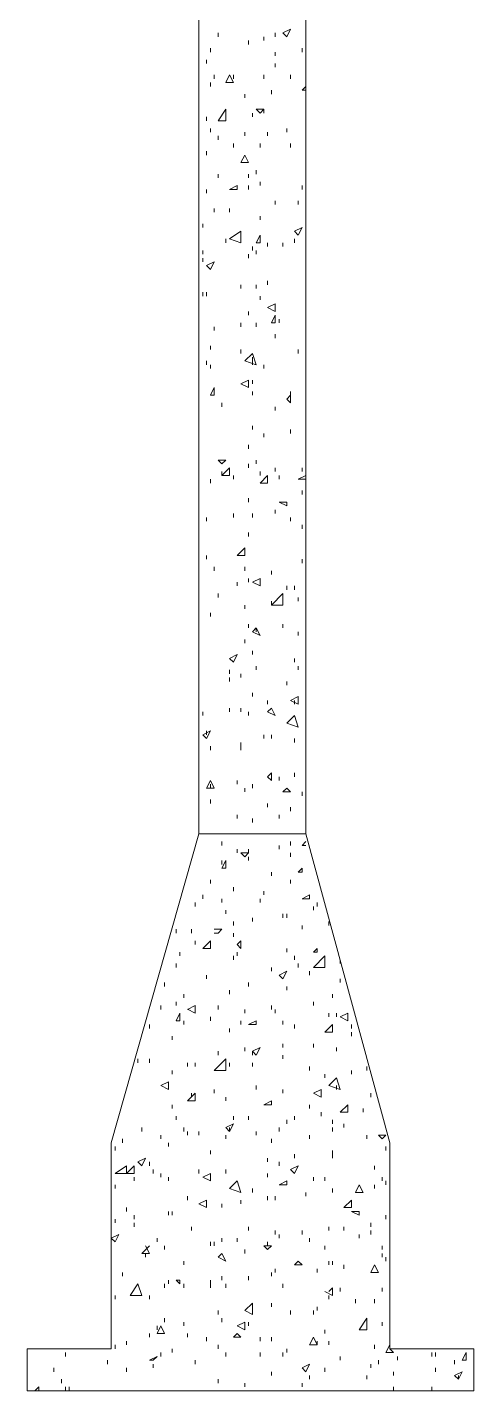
# Model space of a CAD drawing. Header units: millimetres. Extents: x 218.7 to 294.1, y -22.2 to 31.6.
# Drawn here: x 242.43 to 243.407, y 10.804 to 13.789 of the extents above; entities that cross this region are included whole.
import ezdxf

# ---------------------------------------------------------------- set-up
doc = ezdxf.new("R2010")
doc.units = ezdxf.units.MM
doc.layers.add('PDF_Geometry', color=7, linetype='Continuous')

msp = doc.modelspace()

# ---------------------------------------------------------------- linework, layer by layer
at = {"layer": 'PDF_Geometry', "lineweight": 9}
for points in [[(242.8056, 25.0067), (242.8056, 12.0229)], [(243.0394, 25.0067), (243.0394, 12.0229)], [(242.8474, 13.768), (242.8474, 13.7764)], [(242.9476, 13.7597), (242.9476, 13.768)], [(242.9726, 13.768), (242.9726, 13.7764)], [(242.9893, 13.7764), (243.006, 13.7847)], [(242.9893, 13.7764), (242.9977, 13.768)], [(242.9977, 13.768), (243.006, 13.7847)], [(242.8307, 13.7346), (242.8307, 13.743)], [(242.9142, 13.7513), (242.9142, 13.7597)], [(242.9726, 13.7263), (242.9726, 13.7346)], [(243.0311, 13.7346), (243.0311, 13.743)], [(242.8056, 13.7012), (242.8056, 13.7096)], [(242.8056, 13.7012), (242.8056, 13.7096)], [(242.8223, 13.7096), (242.8223, 13.7179)], [(242.9726, 13.7012), (242.9726, 13.7096)], [(242.839, 13.6762), (242.839, 13.6845)], [(242.8641, 13.6678), (242.8724, 13.6845)], [(242.8808, 13.6678), (242.8724, 13.6845)], [(242.8808, 13.6762), (242.8808, 13.6845)], [(242.9476, 13.6762), (242.9476, 13.6845)], [(243.006, 13.6762), (243.006, 13.6845)], [(242.8307, 13.6595), (242.8307, 13.6678)], [(242.8641, 13.6678), (242.8808, 13.6678)], [(242.9058, 13.6344), (242.9058, 13.6428)], [(242.9643, 13.6428), (242.9643, 13.6511)], [(243.0311, 13.6511), (243.0394, 13.6595)], [(243.0311, 13.6511), (243.0394, 13.6511)], [(242.8223, 13.5843), (242.8223, 13.5927)], [(242.8474, 13.5843), (242.8641, 13.6094), (242.8641, 13.5843)], [(242.8474, 13.5843), (242.8641, 13.5843)], [(242.9225, 13.5927), (242.9225, 13.601)], [(242.9309, 13.6094), (242.9476, 13.6094)], [(242.9309, 13.6094), (242.9392, 13.601)], [(242.9392, 13.601), (242.9476, 13.6094)], [(242.9476, 13.601), (242.9476, 13.6094)], [(242.8307, 13.5593), (242.8307, 13.5676)], [(242.9058, 13.5509), (242.9058, 13.5593)], [(242.9559, 13.5509), (242.9559, 13.5593)], [(242.9977, 13.5593), (242.9977, 13.5676)], [(242.8474, 13.5426), (242.8474, 13.5509)], [(242.8808, 13.5259), (242.8808, 13.5342)], [(242.9392, 13.5259), (242.9392, 13.5342)], [(243.006, 13.5259), (243.006, 13.5342)], [(242.8223, 13.5092), (242.8223, 13.5175)], [(242.8975, 13.4925), (242.9058, 13.5092)], [(242.8975, 13.4925), (242.9142, 13.4925)], [(242.9142, 13.4925), (242.9058, 13.5092)], [(242.8474, 13.4591), (242.8474, 13.4674)], [(242.9142, 13.4591), (242.9142, 13.4674)], [(242.9309, 13.4674), (242.9309, 13.4758)], [(242.8223, 13.4257), (242.8223, 13.434)], [(242.8724, 13.434), (242.8891, 13.4424)], [(242.8724, 13.434), (242.8891, 13.434)], [(242.8891, 13.434), (242.8891, 13.4424)], [(242.9142, 13.434), (242.9142, 13.4424)], [(242.9392, 13.4424), (242.9392, 13.4507)], [(243.0311, 13.434), (243.0311, 13.4424)], [(242.9726, 13.4006), (242.9726, 13.409)], [(243.0227, 13.4006), (243.0227, 13.409)], [(242.839, 13.3839), (242.839, 13.3923)], [(242.8724, 13.3839), (242.8724, 13.3923)], [(242.9392, 13.3672), (242.9392, 13.3756)], [(242.814, 13.3505), (242.814, 13.3589)], [(243.0144, 13.3422), (243.0311, 13.3505)], [(243.0227, 13.3338), (243.0311, 13.3505)], [(242.8641, 13.3171), (242.8641, 13.3255)], [(242.8724, 13.3255), (242.8975, 13.3422), (242.8975, 13.3171)], [(242.8724, 13.3255), (242.8975, 13.3171)], [(242.9309, 13.3171), (242.9392, 13.3338)], [(242.9309, 13.3171), (242.9392, 13.3171)], [(242.9392, 13.3171), (242.9392, 13.3338)], [(242.9559, 13.3088), (242.9559, 13.3171)], [(242.9893, 13.3088), (242.9893, 13.3171)], [(243.0144, 13.3422), (243.0227, 13.3338)], [(243.0144, 13.3171), (243.0144, 13.3255)], [(242.814, 13.2921), (242.814, 13.3004)], [(242.814, 13.2754), (242.814, 13.2837)], [(242.9142, 13.2837), (242.9142, 13.2921)], [(242.9225, 13.3004), (242.9225, 13.3088)], [(242.9309, 13.2921), (242.9309, 13.3004)], [(242.8223, 13.267), (242.839, 13.2754)], [(242.8223, 13.267), (242.8307, 13.2587)], [(242.8307, 13.2587), (242.839, 13.2754)], [(242.8975, 13.2169), (242.8975, 13.2253)], [(242.9309, 13.2169), (242.9309, 13.2253)], [(242.9559, 13.2253), (242.9559, 13.2336)], [(242.814, 13.2002), (242.814, 13.2086)], [(242.8223, 13.2002), (242.8223, 13.2086)], [(242.9392, 13.1919), (242.9392, 13.2002)], [(242.8056, 13.1585), (242.8056, 13.1668)], [(242.8056, 13.1585), (242.8056, 13.1668)], [(242.9142, 13.1585), (242.9142, 13.1668)], [(242.9559, 13.1752), (242.9726, 13.1835)], [(242.9559, 13.1752), (242.9726, 13.1668)], [(242.9726, 13.1668), (242.9726, 13.1835)], [(242.8975, 13.1334), (242.8975, 13.1418)], [(242.9309, 13.1334), (242.9309, 13.1418)], [(242.9643, 13.1418), (242.9726, 13.1585)], [(242.9643, 13.1418), (242.9726, 13.1418)], [(242.9726, 13.1418), (242.9726, 13.1585)], [(242.981, 13.1418), (242.981, 13.1501)], [(242.8056, 13.1167), (242.8056, 13.1251)], [(242.839, 13.1251), (242.839, 13.1334)], [(242.9726, 13.1084), (242.9726, 13.1167)], [(242.8307, 13.0834), (242.8307, 13.0917)], [(242.8975, 13.075), (242.8975, 13.0834)], [(242.9058, 13.0583), (242.9225, 13.075), (242.9309, 13.05)], [(243.0227, 13.075), (243.0227, 13.0834)], [(242.8223, 13.05), (242.8223, 13.0583)], [(242.8307, 13.0416), (242.8307, 13.05)], [(242.9058, 13.0583), (242.9309, 13.05)], [(242.9225, 13.0583), (242.9225, 13.0667)], [(242.9225, 13.05), (242.9225, 13.0583)], [(242.9476, 13.0416), (242.9476, 13.05)], [(242.8975, 13.0082), (242.9142, 13.0166)], [(242.9142, 12.9999), (242.9142, 13.0166)], [(242.9225, 13.0082), (242.9225, 13.0166)], [(242.8307, 12.9832), (242.839, 12.9999)], [(242.839, 12.9832), (242.839, 12.9999)], [(242.8975, 13.0082), (242.9142, 12.9999)], [(242.9225, 12.9832), (242.9225, 12.9915)], [(242.9977, 12.9748), (243.006, 12.9832), (243.006, 12.9915)], [(242.8307, 12.9832), (242.839, 12.9832)], [(242.9726, 12.9498), (242.9726, 12.9581)], [(242.9977, 12.9748), (243.006, 12.9665)], [(243.006, 12.9665), (243.006, 12.9832)], [(242.9225, 12.908), (242.9225, 12.9164)], [(242.9476, 12.8913), (242.9476, 12.8997)], [(243.006, 12.8997), (243.006, 12.908)], [(242.9142, 12.8663), (242.9142, 12.8746)], [(242.8474, 12.8412), (242.8641, 12.8412)], [(242.8474, 12.8412), (242.8557, 12.8329)], [(242.8557, 12.8329), (242.8641, 12.8412)], [(242.9309, 12.8329), (242.9309, 12.8412)], [(242.8557, 12.8078), (242.8724, 12.8245)], [(242.8557, 12.8078), (242.8557, 12.8162)], [(242.8557, 12.8078), (242.8724, 12.8078)], [(242.8724, 12.8078), (242.8724, 12.8245)], [(242.8808, 12.7995), (242.8808, 12.8078)], [(242.9142, 12.8245), (242.9142, 12.8329)], [(242.9392, 12.8078), (242.9392, 12.8162)], [(242.9392, 12.7911), (242.9559, 12.8078), (242.9559, 12.7911)], [(242.9726, 12.8162), (242.9726, 12.8245)], [(242.981, 12.7995), (242.981, 12.8078)], [(243.0227, 12.7995), (243.0394, 12.8078)], [(243.0311, 12.8162), (243.0311, 12.8245)], [(242.8307, 12.7911), (242.8307, 12.7995)], [(242.9392, 12.7911), (242.9559, 12.7911)], [(243.0227, 12.7995), (243.0394, 12.7995)], [(242.9142, 12.7494), (242.9142, 12.7577)], [(242.981, 12.7494), (242.9977, 12.7494)], [(242.981, 12.7494), (242.9977, 12.741)], [(242.9977, 12.741), (242.9977, 12.7494)], [(243.0311, 12.7661), (243.0311, 12.7744)], [(242.9225, 12.716), (242.9225, 12.7243)], [(242.9726, 12.7243), (242.9726, 12.7327)], [(242.8223, 12.7076), (242.8223, 12.716)], [(243.006, 12.7076), (243.006, 12.716)], [(243.0311, 12.6909), (243.0311, 12.6993)], [(242.9142, 12.6742), (242.9142, 12.6826)], [(242.8223, 12.6241), (242.8223, 12.6325)], [(242.8891, 12.6325), (242.9058, 12.6492)], [(242.8891, 12.6325), (242.9058, 12.6325)], [(242.9058, 12.6325), (242.9058, 12.6492)], [(242.9058, 12.6325), (242.9058, 12.6408)], [(242.839, 12.5991), (242.839, 12.6074)], [(242.9058, 12.5991), (242.9058, 12.6074)], [(242.9643, 12.5907), (242.9643, 12.5991)], [(243.0311, 12.6158), (243.0311, 12.6241)], [(242.8891, 12.5657), (242.8891, 12.574)], [(242.9142, 12.574), (242.9142, 12.5824)], [(242.9225, 12.574), (242.9392, 12.5824)], [(242.9225, 12.574), (242.9392, 12.5657)], [(242.9392, 12.5657), (242.9392, 12.5824)], [(242.8474, 12.5406), (242.8474, 12.549)], [(242.9643, 12.5239), (242.9893, 12.549), (242.9893, 12.5239)], [(242.9977, 12.5573), (242.9977, 12.5657)], [(243.0144, 12.5573), (243.0144, 12.5657)], [(243.0227, 12.5323), (243.0227, 12.5406)], [(242.9058, 12.5156), (242.9058, 12.5239)], [(242.9643, 12.5239), (242.9643, 12.5323)], [(242.9643, 12.5239), (242.9893, 12.5239)], [(242.8307, 12.4989), (242.8307, 12.5072)], [(242.9142, 12.4738), (242.9142, 12.4822)], [(242.9893, 12.4738), (242.9893, 12.4822)], [(242.9058, 12.4404), (242.9058, 12.4488)], [(242.9225, 12.4655), (242.9309, 12.4738)], [(242.9225, 12.4655), (242.9392, 12.4571)], [(242.9392, 12.4571), (242.9309, 12.4738)], [(242.9309, 12.4655), (242.9309, 12.4738)], [(243.0227, 12.4571), (243.0227, 12.4655)], [(242.9225, 12.4154), (242.9225, 12.4237)], [(242.8724, 12.407), (242.8891, 12.4154)], [(242.8724, 12.407), (242.8808, 12.3987)], [(242.8808, 12.3987), (242.8891, 12.4154)], [(242.9309, 12.382), (242.9309, 12.3903)], [(243.0144, 12.3987), (243.0144, 12.407)], [(243.0227, 12.382), (243.0227, 12.3903)], [(242.8724, 12.3736), (242.8724, 12.382)], [(242.8724, 12.3569), (242.8724, 12.3653)], [(242.8975, 12.3653), (242.8975, 12.3736)], [(242.9225, 12.3235), (242.9225, 12.3319)], [(242.9977, 12.3486), (242.9977, 12.3569)], [(242.8724, 12.2901), (242.8724, 12.2985)], [(242.8975, 12.2901), (242.8975, 12.2985)], [(242.9559, 12.3068), (242.9559, 12.3152)], [(242.9559, 12.2901), (242.9643, 12.2985)], [(242.9726, 12.2818), (242.9643, 12.2985)], [(243.006, 12.3152), (243.0227, 12.3235)], [(243.006, 12.3152), (243.0227, 12.3068)], [(243.0144, 12.3068), (243.0144, 12.3152)], [(243.0227, 12.3068), (243.0227, 12.3235)], [(242.814, 12.2818), (242.814, 12.2901)], [(242.9142, 12.2818), (242.9142, 12.2901)], [(242.9559, 12.2901), (242.9726, 12.2818)], [(242.9977, 12.2651), (243.0144, 12.2818), (243.0227, 12.2567)], [(242.814, 12.24), (242.8307, 12.2484)], [(242.814, 12.24), (242.8223, 12.2317)], [(242.8223, 12.2317), (242.8307, 12.2484)], [(242.8223, 12.24), (242.8223, 12.2484)], [(242.9476, 12.2317), (242.9476, 12.24)], [(242.9643, 12.2317), (242.9643, 12.24)], [(242.9977, 12.2651), (243.0227, 12.2567)], [(242.8307, 12.2066), (242.8307, 12.215)], [(242.8975, 12.215), (242.8975, 12.2233)], [(242.8975, 12.2066), (242.8975, 12.215)], [(243.0144, 12.2233), (243.0144, 12.2317)], [(242.8056, 12.1983), (242.8056, 12.2066)], [(242.9559, 12.1482), (242.9643, 12.1565)], [(242.9643, 12.1398), (242.9643, 12.1565)], [(243.0144, 12.1482), (243.0144, 12.1565)], [(242.8223, 12.1231), (242.8307, 12.1398)], [(242.8223, 12.1231), (242.839, 12.1231)], [(242.839, 12.1231), (242.8307, 12.1398)], [(242.8307, 12.1231), (242.8307, 12.1315)], [(242.8891, 12.1315), (242.8891, 12.1398)], [(242.9058, 12.1148), (242.9058, 12.1231)], [(242.9225, 12.1231), (242.9225, 12.1315)], [(242.9559, 12.1482), (242.9643, 12.1398)], [(242.981, 12.1398), (242.981, 12.1482)], [(242.9893, 12.1148), (242.9977, 12.1231)], [(243.006, 12.1148), (242.9977, 12.1231)], [(242.8307, 12.0897), (242.8307, 12.0981)], [(242.9559, 12.0814), (242.9559, 12.0897)], [(242.9893, 12.1148), (243.006, 12.1148)], [(243.0311, 12.1064), (243.0311, 12.1148)], [(242.8891, 12.0563), (242.8891, 12.0647)], [(242.981, 12.0563), (242.981, 12.0647)], [(243.006, 12.073), (243.006, 12.0814)], [(242.9225, 12.048), (242.9225, 12.0563)], [(242.6136, 10.8957), (242.6136, 11.3466), (242.8056, 12.0229)], [(242.8056, 12.0229), (243.0394, 12.0229)], [(242.8557, 11.9979), (242.8557, 12.0062)], [(243.006, 11.9979), (243.006, 12.0062)], [(243.0311, 11.9979), (243.0394, 12.0062)], [(243.2231, 10.8957), (243.2231, 11.3466), (243.0394, 12.0229)], [(242.8891, 11.9812), (242.8891, 11.9895)], [(242.8975, 11.9812), (242.9142, 11.9812)], [(242.8975, 11.9812), (242.9058, 11.9728)], [(242.9058, 11.9728), (242.9142, 11.9812)], [(242.9142, 11.9812), (242.9142, 11.9895)], [(242.9142, 11.9645), (242.9142, 11.9728)], [(242.981, 11.9895), (242.981, 11.9979)], [(243.006, 11.9728), (243.006, 11.9812)], [(243.0311, 11.9979), (243.0394, 11.9979)], [(242.8557, 11.9478), (242.8641, 11.9645)], [(242.8557, 11.9561), (242.8557, 11.9645)], [(242.8557, 11.9478), (242.8641, 11.9478)], [(242.8641, 11.9478), (242.8641, 11.9645)], [(243.0227, 11.9394), (243.0311, 11.9478)], [(243.0311, 11.9394), (243.0311, 11.9478)], [(242.8307, 11.9144), (242.8307, 11.9227)], [(242.9643, 11.9311), (242.9643, 11.9394)], [(243.006, 11.9144), (243.006, 11.9227)], [(243.0227, 11.9394), (243.0311, 11.9394)], [(242.814, 11.881), (242.814, 11.8893)], [(242.8557, 11.8726), (242.8557, 11.881)], [(242.8808, 11.8977), (242.8808, 11.906)], [(242.9392, 11.8726), (242.9392, 11.881)], [(242.9476, 11.8893), (242.9476, 11.8977)], [(243.0311, 11.881), (243.0478, 11.8893)], [(243.0311, 11.881), (243.0478, 11.881)], [(243.0478, 11.881), (243.0478, 11.8893)], [(242.7973, 11.8643), (242.7973, 11.8726)], [(242.8641, 11.8476), (242.8641, 11.8559)], [(243.0561, 11.8559), (243.0561, 11.8643)], [(243.0645, 11.8643), (243.0645, 11.8726)], [(242.8808, 11.8225), (242.8808, 11.8309)], [(242.9225, 11.8309), (242.9225, 11.8392)], [(242.9893, 11.8392), (242.9893, 11.8476)], [(242.9977, 11.8392), (242.9977, 11.8476)], [(243.0311, 11.8142), (243.0311, 11.8225)], [(243.0895, 11.8225), (243.0895, 11.8309)], [(242.7555, 11.8058), (242.7555, 11.8142)], [(242.7889, 11.8058), (242.7889, 11.8142)], [(242.839, 11.8142), (242.8557, 11.8142)], [(242.839, 11.8058), (242.8474, 11.8058)], [(242.8474, 11.8058), (242.8557, 11.8142)], [(242.8808, 11.7975), (242.8808, 11.8058)], [(242.7639, 11.7557), (242.7639, 11.7641)], [(242.7973, 11.7808), (242.7973, 11.7891)], [(242.814, 11.7724), (242.8307, 11.7891), (242.8307, 11.7724)], [(242.814, 11.7724), (242.8307, 11.7724)], [(242.8891, 11.7808), (242.8975, 11.7891)], [(242.8891, 11.7808), (242.8975, 11.7724)], [(242.8891, 11.7557), (242.8891, 11.7641)], [(242.8975, 11.7724), (242.8975, 11.7891)], [(242.9977, 11.7641), (242.9977, 11.7724)], [(243.0561, 11.7641), (243.0645, 11.7724)], [(243.0561, 11.7641), (243.0645, 11.7641)], [(243.0645, 11.7641), (243.0645, 11.7724)], [(242.7555, 11.7307), (242.7555, 11.739)], [(242.8808, 11.7474), (242.8808, 11.7557)], [(243.0144, 11.7474), (243.0144, 11.7557)], [(243.0227, 11.7307), (243.0227, 11.739)], [(243.0561, 11.7307), (243.0812, 11.7557), (243.0812, 11.7307)], [(243.1146, 11.739), (243.1146, 11.7474)], [(242.8223, 11.7056), (242.8223, 11.714)], [(242.9643, 11.7223), (242.9643, 11.7307)], [(242.981, 11.714), (242.9977, 11.7223)], [(242.981, 11.714), (242.9893, 11.7056)], [(242.9893, 11.7056), (242.9977, 11.7223)], [(243.0478, 11.714), (243.0478, 11.7223)], [(243.0561, 11.7307), (243.0812, 11.7307)], [(243.1146, 11.6973), (243.1146, 11.7056)], [(242.7305, 11.6889), (242.7305, 11.6973)], [(242.7722, 11.6639), (242.7722, 11.6722)], [(242.8724, 11.6722), (242.8724, 11.6806)], [(242.9142, 11.6889), (242.9142, 11.6973)], [(242.9977, 11.6806), (242.9977, 11.6889)], [(243.0979, 11.6639), (243.0979, 11.6722)], [(242.7221, 11.6388), (242.7221, 11.6472)], [(242.7555, 11.6472), (242.7555, 11.6556)], [(242.7806, 11.6388), (242.7973, 11.6472)], [(242.7973, 11.6305), (242.7973, 11.6472)], [(242.8474, 11.6388), (242.8474, 11.6472)], [(242.9643, 11.6388), (242.9643, 11.6472)], [(242.9643, 11.6388), (242.9643, 11.6472)], [(243.0561, 11.6472), (243.0561, 11.6556)], [(242.7555, 11.6138), (242.7639, 11.6305)], [(242.7555, 11.6138), (242.7639, 11.6138), (242.7639, 11.6305)], [(242.7639, 11.6138), (242.7639, 11.6222)], [(242.7722, 11.6055), (242.7722, 11.6138)], [(242.7806, 11.6389), (242.7973, 11.6305)], [(242.8307, 11.6138), (242.8307, 11.6222)], [(242.8975, 11.6055), (242.8975, 11.6138)], [(242.9058, 11.6305), (242.9058, 11.6388)], [(242.9142, 11.6055), (242.9309, 11.6138)], [(242.9142, 11.6055), (242.9309, 11.6055), (242.9309, 11.6138)], [(242.9726, 11.6305), (242.9726, 11.6388)], [(242.9893, 11.6055), (242.9893, 11.6138)], [(243.0895, 11.6222), (243.0895, 11.6305)], [(243.1062, 11.6222), (243.1062, 11.6305)], [(243.1146, 11.6222), (243.1313, 11.6305)], [(243.1146, 11.6222), (243.1313, 11.6138)], [(243.1313, 11.6138), (243.1313, 11.6305)], [(242.6971, 11.5971), (242.6971, 11.6055)], [(242.8724, 11.5888), (242.8724, 11.5971)], [(243.0144, 11.5971), (243.0144, 11.6055)], [(243.0812, 11.5888), (243.0979, 11.6055)], [(243.0812, 11.5888), (243.0979, 11.5888)], [(243.0979, 11.5888), (243.0979, 11.6055)], [(243.1396, 11.5971), (243.1396, 11.6055)], [(243.1396, 11.5804), (243.1396, 11.5888)], [(242.7472, 11.5721), (242.7472, 11.5804)], [(242.9058, 11.547), (242.9058, 11.5554)], [(242.9225, 11.547), (242.9392, 11.5554)], [(242.9309, 11.5387), (242.9392, 11.5554)], [(242.9893, 11.5554), (242.9893, 11.5637)], [(243.0561, 11.5554), (243.0561, 11.5637)], [(243.1062, 11.547), (243.1062, 11.5554)], [(242.672, 11.522), (242.672, 11.5303)], [(242.6971, 11.522), (242.6971, 11.5303)], [(242.839, 11.5053), (242.8641, 11.5303), (242.8641, 11.5053)], [(242.8474, 11.5387), (242.8474, 11.547)], [(242.9225, 11.547), (242.9309, 11.5387)], [(242.9225, 11.5387), (242.9225, 11.547)], [(242.9893, 11.5303), (242.9893, 11.5387)], [(242.7472, 11.4969), (242.7472, 11.5053)], [(242.7806, 11.5136), (242.7806, 11.522)], [(242.7973, 11.5136), (242.7973, 11.522)], [(242.839, 11.5053), (242.8641, 11.5053)], [(242.8724, 11.5136), (242.8724, 11.522)], [(242.9225, 11.5136), (242.9225, 11.522)], [(243.0478, 11.5053), (243.0478, 11.5136)], [(243.0812, 11.4886), (243.0812, 11.4969)], [(243.1396, 11.4969), (243.1396, 11.5053)], [(243.173, 11.5053), (243.173, 11.5136)], [(242.7221, 11.4719), (242.7388, 11.4802)], [(242.7221, 11.4719), (242.7388, 11.4635)], [(242.7388, 11.4635), (242.7388, 11.4802)], [(242.839, 11.4552), (242.839, 11.4635)], [(242.9309, 11.4635), (242.9309, 11.4719)], [(242.9893, 11.4552), (242.9893, 11.4635)], [(243.0561, 11.4552), (243.0728, 11.4635)], [(243.0728, 11.4468), (243.0728, 11.4635)], [(243.0895, 11.4719), (243.1062, 11.4886), (243.1146, 11.4635)], [(243.0895, 11.4719), (243.1146, 11.4635)], [(243.1062, 11.4635), (243.1062, 11.4719)], [(242.7806, 11.4385), (242.7973, 11.4552)], [(242.7806, 11.4385), (242.7973, 11.4385), (242.7973, 11.4552)], [(242.7889, 11.4468), (242.7889, 11.4552)], [(242.8641, 11.4385), (242.8641, 11.4468)], [(242.9476, 11.4301), (242.9643, 11.4385)], [(242.9476, 11.4301), (242.9643, 11.4301), (242.9643, 11.4385)], [(243.0561, 11.4552), (243.0728, 11.4468)], [(243.1814, 11.4468), (243.1814, 11.4552)], [(242.7472, 11.4218), (242.7472, 11.4301)], [(242.7555, 11.3967), (242.7555, 11.4051)], [(242.8808, 11.3967), (242.8808, 11.4051)], [(242.9142, 11.3967), (242.9142, 11.4051)], [(243.0144, 11.3967), (243.0144, 11.4051)], [(243.0478, 11.4218), (243.0478, 11.4301)], [(243.0728, 11.4051), (243.0728, 11.4134)], [(243.1146, 11.4134), (243.1313, 11.4301)], [(243.1146, 11.4134), (243.1313, 11.4134)], [(243.1313, 11.4134), (243.1313, 11.4301)], [(243.1647, 11.4134), (243.1647, 11.4218)], [(242.6804, 11.3717), (242.6804, 11.38)], [(242.7722, 11.3717), (242.7722, 11.38)], [(242.8641, 11.38), (242.8808, 11.3884)], [(242.8641, 11.38), (242.8724, 11.3717)], [(242.8724, 11.3717), (242.8808, 11.3884)], [(242.8724, 11.3717), (242.8724, 11.38)], [(242.981, 11.3717), (242.981, 11.38)], [(242.9977, 11.3884), (242.9977, 11.3967)], [(243.0979, 11.3884), (243.0979, 11.3967)], [(243.0979, 11.3717), (243.0979, 11.38)], [(243.1229, 11.38), (243.1229, 11.3884)], [(242.6386, 11.3466), (242.6386, 11.355)], [(242.7221, 11.355), (242.7221, 11.3633)], [(242.7388, 11.3383), (242.7388, 11.3466)], [(242.7806, 11.3633), (242.7806, 11.3717)], [(242.8056, 11.3633), (242.8056, 11.3717)], [(242.8641, 11.355), (242.8641, 11.3633)], [(242.9309, 11.3633), (242.9309, 11.3717)], [(242.9643, 11.3466), (242.9643, 11.355)], [(243.0478, 11.355), (243.0478, 11.3633)], [(243.173, 11.355), (243.173, 11.3633)], [(243.1981, 11.3633), (243.2148, 11.3633)], [(243.1981, 11.3633), (243.2064, 11.355)], [(243.2064, 11.355), (243.2148, 11.3633)], [(242.6219, 11.3299), (242.6219, 11.3383)], [(242.8307, 11.3216), (242.8307, 11.3299)], [(243.0144, 11.3132), (243.0144, 11.3216)], [(243.0979, 11.3132), (243.0979, 11.3216), (243.0979, 11.3299)], [(243.2148, 11.3299), (243.2148, 11.3383)], [(242.6219, 11.2798), (242.647, 11.2965), (242.647, 11.2798)], [(242.647, 11.2798), (242.6637, 11.2965)], [(242.647, 11.2798), (242.6637, 11.2798), (242.6637, 11.2965)], [(242.672, 11.3049), (242.6887, 11.3132)], [(242.672, 11.3049), (242.6804, 11.2965)], [(242.6804, 11.2965), (242.6887, 11.3132)], [(242.6971, 11.2965), (242.6971, 11.3049)], [(242.7054, 11.2798), (242.7054, 11.2882)], [(242.8056, 11.2798), (242.8056, 11.2882)], [(242.8641, 11.2798), (242.8641, 11.2882)], [(242.9559, 11.3049), (242.9559, 11.3132)], [(242.981, 11.2965), (242.981, 11.3049)], [(243.006, 11.2882), (243.0227, 11.2965)], [(243.006, 11.2882), (243.0144, 11.2798)], [(243.0144, 11.2798), (243.0227, 11.2965)], [(243.1897, 11.2882), (243.1897, 11.2965)], [(242.6219, 11.2798), (242.647, 11.2798)], [(242.6219, 11.2464), (242.6219, 11.2548)], [(242.6637, 11.2631), (242.6637, 11.2715)], [(242.7221, 11.2715), (242.7221, 11.2798)], [(242.7388, 11.2631), (242.7388, 11.2715)], [(242.814, 11.2715), (242.8307, 11.2798)], [(242.814, 11.2715), (242.8307, 11.2631), (242.8307, 11.2798)], [(242.8307, 11.2715), (242.8307, 11.2798)], [(242.8724, 11.2464), (242.8891, 11.2631), (242.8975, 11.2381)], [(242.9559, 11.2715), (242.9559, 11.2798)], [(242.981, 11.2548), (242.9977, 11.2631)], [(242.981, 11.2548), (242.9977, 11.2548), (242.9977, 11.2631)], [(243.0561, 11.2631), (243.0561, 11.2715)], [(243.0812, 11.2631), (243.0812, 11.2715)], [(243.148, 11.2381), (243.1563, 11.2548)], [(243.1647, 11.2381), (243.1563, 11.2548)], [(243.1897, 11.2464), (243.1897, 11.2548)], [(243.2064, 11.2631), (243.2064, 11.2715)], [(243.2148, 11.2548), (243.2148, 11.2631)], [(242.7806, 11.2214), (242.7806, 11.2297)], [(242.8724, 11.2464), (242.8975, 11.2381)], [(242.9225, 11.2381), (242.9225, 11.2464)], [(242.9559, 11.2214), (242.9559, 11.2297)], [(242.9726, 11.2214), (242.9726, 11.2297)], [(243.0394, 11.2297), (243.0394, 11.2381)], [(243.0979, 11.2381), (243.0979, 11.2464)], [(243.148, 11.2381), (243.1647, 11.2381)], [(242.647, 11.1963), (242.647, 11.2047)], [(242.7388, 11.188), (242.7388, 11.1963)], [(242.7472, 11.188), (242.7472, 11.1963)], [(242.8056, 11.213), (242.8223, 11.2214)], [(242.8056, 11.213), (242.8223, 11.2047)], [(242.8223, 11.2047), (242.8223, 11.2214)], [(242.8557, 11.2047), (242.8557, 11.213)], [(242.8975, 11.213), (242.8975, 11.2214)], [(243.1229, 11.2047), (243.1396, 11.2214), (243.1396, 11.2047)], [(243.1229, 11.2047), (243.1396, 11.2047)], [(243.1396, 11.1963), (243.1563, 11.1963)], [(243.1396, 11.1963), (243.1563, 11.188)], [(243.1563, 11.188), (243.1563, 11.1963)], [(242.6219, 11.1713), (242.6219, 11.1796)], [(242.6637, 11.1796), (242.6637, 11.188)], [(242.6637, 11.1629), (242.6637, 11.1713)], [(243.1814, 11.1629), (243.1814, 11.1713)], [(243.2148, 11.1796), (243.2148, 11.188)], [(242.6136, 11.1379), (242.6303, 11.1462)], [(242.6136, 11.1379), (242.6219, 11.1295)], [(242.6219, 11.1295), (242.6303, 11.1462)], [(242.7138, 11.1295), (242.7138, 11.1379)], [(242.7889, 11.1546), (242.7889, 11.1629)], [(242.8557, 11.1295), (242.8557, 11.1379)], [(242.8891, 11.1295), (242.8891, 11.1379)], [(242.9142, 11.1546), (242.9142, 11.1629)], [(242.9726, 11.1462), (242.9726, 11.1546)], [(242.981, 11.1379), (242.981, 11.1462)], [(243.0311, 11.1462), (243.0311, 11.1546)], [(243.0478, 11.1295), (243.0478, 11.1379)], [(243.0895, 11.1546), (243.0895, 11.1629)], [(243.1229, 11.1546), (243.1229, 11.1629)], [(243.1563, 11.1379), (243.1563, 11.1462)], [(243.1814, 11.1462), (243.1814, 11.1546)], [(242.6136, 11.0961), (242.6136, 11.1045)], [(242.6804, 11.1045), (242.6971, 11.1212)], [(242.6804, 11.1045), (242.6971, 11.1045), (242.6887, 11.1212)], [(242.6887, 11.0961), (242.6887, 11.1045)], [(242.7305, 11.1128), (242.7305, 11.1212)], [(242.8307, 11.1212), (242.8307, 11.1295)], [(242.839, 11.1212), (242.839, 11.1295)], [(242.8474, 11.0961), (242.8557, 11.1045)], [(242.8474, 11.0961), (242.8641, 11.0878), (242.8557, 11.1045)], [(242.9058, 11.1045), (242.9058, 11.1128)], [(242.9476, 11.1212), (242.9643, 11.1212)], [(242.9476, 11.1212), (242.9559, 11.1128)], [(242.9559, 11.1212), (242.9559, 11.1295)], [(242.9559, 11.1128), (242.9643, 11.1212)], [(243.0812, 11.1128), (243.0812, 11.1212)], [(243.2064, 11.1128), (243.2064, 11.1212)], [(243.2064, 11.0961), (243.2064, 11.1045)], [(242.7722, 11.0794), (242.7722, 11.0878)], [(243.0144, 11.0794), (243.0227, 11.0878)], [(243.0144, 11.0794), (243.0311, 11.0794), (243.0227, 11.0878)], [(243.0895, 11.0794), (243.0895, 11.0878)], [(243.0979, 11.0794), (243.0979, 11.0878)], [(243.1229, 11.0711), (243.1229, 11.0794)], [(243.1814, 11.0627), (243.1897, 11.0794)], [(243.1981, 11.0627), (243.1897, 11.0794)], [(243.2148, 11.0878), (243.2148, 11.0961)], [(242.6386, 11.0544), (242.6386, 11.0627)], [(242.7388, 11.0377), (242.7388, 11.046)], [(242.7555, 11.046), (242.7639, 11.046)], [(242.7555, 11.046), (242.7639, 11.0377), (242.7639, 11.046)], [(242.8307, 11.0377), (242.8307, 11.046)], [(242.8557, 11.046), (242.8557, 11.0544)], [(242.9142, 11.046), (242.9142, 11.0544)], [(242.9643, 11.0544), (242.9643, 11.0627)], [(242.9726, 11.0627), (242.9726, 11.0711)], [(243.0645, 11.0627), (243.0645, 11.0711)], [(243.1814, 11.0627), (243.1981, 11.0627)], [(242.6553, 11.0126), (242.672, 11.0377), (242.6804, 11.0126)], [(242.7305, 11.0293), (242.7305, 11.0377)], [(242.7722, 11.0293), (242.7722, 11.0377)], [(242.8307, 11.0293), (242.8307, 11.0377)], [(242.8641, 11.0293), (242.8641, 11.0377)], [(242.9893, 11.0293), (242.9893, 11.0377)], [(243.0812, 11.021), (243.0979, 11.0126)], [(243.0895, 11.021), (243.0979, 11.0293)], [(243.0979, 11.0126), (243.0979, 11.0293)], [(243.1146, 11.021), (243.1146, 11.0293)], [(243.2064, 11.021), (243.2064, 11.0293)], [(242.6219, 11.0043), (242.6219, 11.0126)], [(242.6553, 11.0126), (242.6804, 11.0126)], [(242.6971, 11.0043), (242.6971, 11.0126)], [(242.9058, 10.9792), (242.9225, 10.9959), (242.9225, 10.9709)], [(242.9643, 10.9876), (242.9643, 10.9959)], [(243.0645, 10.9792), (243.0645, 10.9876)], [(243.0895, 11.0043), (243.0895, 11.0126)], [(243.148, 10.9959), (243.148, 11.0043)], [(243.1897, 10.9959), (243.1897, 11.0043)], [(242.7305, 10.9542), (242.7305, 10.9625)], [(242.8474, 10.9709), (242.8474, 10.9792)], [(242.8557, 10.9542), (242.8557, 10.9625)], [(242.9058, 10.9792), (242.9225, 10.9709)], [(243.006, 10.9709), (243.006, 10.9792)], [(243.0561, 10.9709), (243.0561, 10.9792)], [(243.1563, 10.9375), (243.173, 10.9625), (243.173, 10.9375)], [(242.6971, 10.9208), (242.6971, 10.9291)], [(242.7138, 10.9291), (242.7221, 10.9458)], [(242.7138, 10.9291), (242.7305, 10.9291), (242.7221, 10.9458)], [(242.7138, 10.9375), (242.7138, 10.9458)], [(242.7722, 10.9458), (242.7722, 10.9542)], [(242.7806, 10.9208), (242.7806, 10.9291)], [(242.8808, 10.9208), (242.8891, 10.9291)], [(242.8808, 10.9208), (242.8975, 10.9208), (242.8891, 10.9291)], [(242.8891, 10.9458), (242.9058, 10.9542)], [(242.8891, 10.9458), (242.9058, 10.9375), (242.9058, 10.9542)], [(242.9142, 10.9458), (242.9142, 10.9542)], [(243.0812, 10.9291), (243.0812, 10.9375)], [(243.1563, 10.9375), (243.173, 10.9375)], [(243.2064, 10.9458), (243.2064, 10.9542)], [(243.2231, 10.9291), (243.2231, 10.9375)], [(243.2231, 10.9291), (243.2231, 10.9375)], [(242.4299, 10.8957), (242.6136, 10.8957)], [(242.4299, 10.8039), (242.4299, 10.8957)], [(242.6219, 10.8957), (242.6219, 10.9041)], [(242.647, 10.9041), (242.647, 10.9124)], [(242.7472, 10.8874), (242.7472, 10.8957)], [(242.8223, 10.9124), (242.8223, 10.9208)], [(242.8474, 10.8957), (242.8474, 10.9041)], [(242.9392, 10.9124), (242.9392, 10.9208)], [(242.9643, 10.9124), (242.9643, 10.9208)], [(242.9977, 10.8874), (242.9977, 10.8957)], [(243.0478, 10.9041), (243.0561, 10.9208)], [(243.0478, 10.9041), (243.0645, 10.9041), (243.0561, 10.9208)], [(243.0645, 10.9041), (243.0645, 10.9124)], [(243.0895, 10.9041), (243.0895, 10.9124)], [(243.1897, 10.8957), (243.1897, 10.9041)], [(243.2148, 10.8874), (243.2231, 10.9041)], [(243.2315, 10.8874), (243.2231, 10.8957), (243.2231, 10.9041)], [(243.2231, 10.8957), (243.4068, 10.8957)], [(243.4068, 10.8039), (243.4068, 10.8957)], [(242.5134, 10.879), (242.5134, 10.8874)], [(242.6052, 10.8623), (242.6052, 10.8707)], [(242.6971, 10.8707), (242.7138, 10.879)], [(242.6971, 10.8707), (242.7054, 10.8707), (242.7138, 10.879)], [(242.7221, 10.879), (242.7221, 10.8874)], [(242.7973, 10.8623), (242.7973, 10.8707)], [(242.8641, 10.879), (242.8641, 10.8874)], [(242.9392, 10.879), (242.9392, 10.8874)], [(242.9893, 10.879), (242.9893, 10.8874)], [(243.1146, 10.8707), (243.1146, 10.879)], [(243.1981, 10.8623), (243.1981, 10.8707)], [(243.2148, 10.8874), (243.2315, 10.8874)], [(243.2398, 10.8707), (243.2398, 10.879)], [(243.315, 10.879), (243.315, 10.8874)], [(243.3233, 10.879), (243.3233, 10.8874)], [(243.3651, 10.8623), (243.3651, 10.8707)], [(243.3818, 10.8707), (243.3901, 10.8874)], [(243.3818, 10.8707), (243.3901, 10.8707)], [(243.3901, 10.8707), (243.3901, 10.8874)], [(242.4883, 10.8456), (242.4883, 10.854)], [(242.647, 10.8456), (242.647, 10.854)], [(242.7054, 10.854), (242.7054, 10.8623)], [(242.9643, 10.8373), (242.9643, 10.8456)], [(243.0311, 10.854), (243.0478, 10.8623)], [(243.0311, 10.854), (243.0394, 10.8456), (243.0478, 10.8623)], [(243.0478, 10.8289), (243.0478, 10.8373)], [(243.0812, 10.8456), (243.0812, 10.854)], [(243.173, 10.8289), (243.173, 10.8373)], [(243.1814, 10.854), (243.1814, 10.8623)], [(243.2315, 10.8373), (243.2315, 10.8456)], [(243.3233, 10.8456), (243.3233, 10.854)], [(243.3651, 10.8373), (243.3818, 10.8456)], [(243.3651, 10.8373), (243.3734, 10.8289)], [(243.3734, 10.8289), (243.3818, 10.8456)], [(243.3734, 10.8289), (243.3734, 10.8373)], [(242.4466, 10.8039), (242.4549, 10.8122), (242.4549, 10.8039)], [(242.505, 10.8206), (242.505, 10.8289)], [(242.5134, 10.8039), (242.5134, 10.8122)], [(242.5217, 10.8039), (242.5217, 10.8122)], [(242.8474, 10.8206), (242.8474, 10.8289)], [(242.9058, 10.8122), (242.9058, 10.8206)], [(243.0311, 10.8122), (243.0311, 10.8206)], [(243.2315, 10.8039), (243.2315, 10.8122)], [(243.315, 10.8039), (243.315, 10.8122)], [(242.4299, 10.8039), (243.4068, 10.8039)], [(242.505, 10.8039), (242.5134, 10.8039)]]:
    msp.add_lwpolyline(points, dxfattribs=at)
for points in [[(242.8557, 12.9665), (242.8557, 12.9581)], [(242.8808, 12.7243), (242.8808, 12.716)]]:
    msp.add_lwpolyline(points, close=True, dxfattribs=at)

doc.saveas('drawing.dxf')
